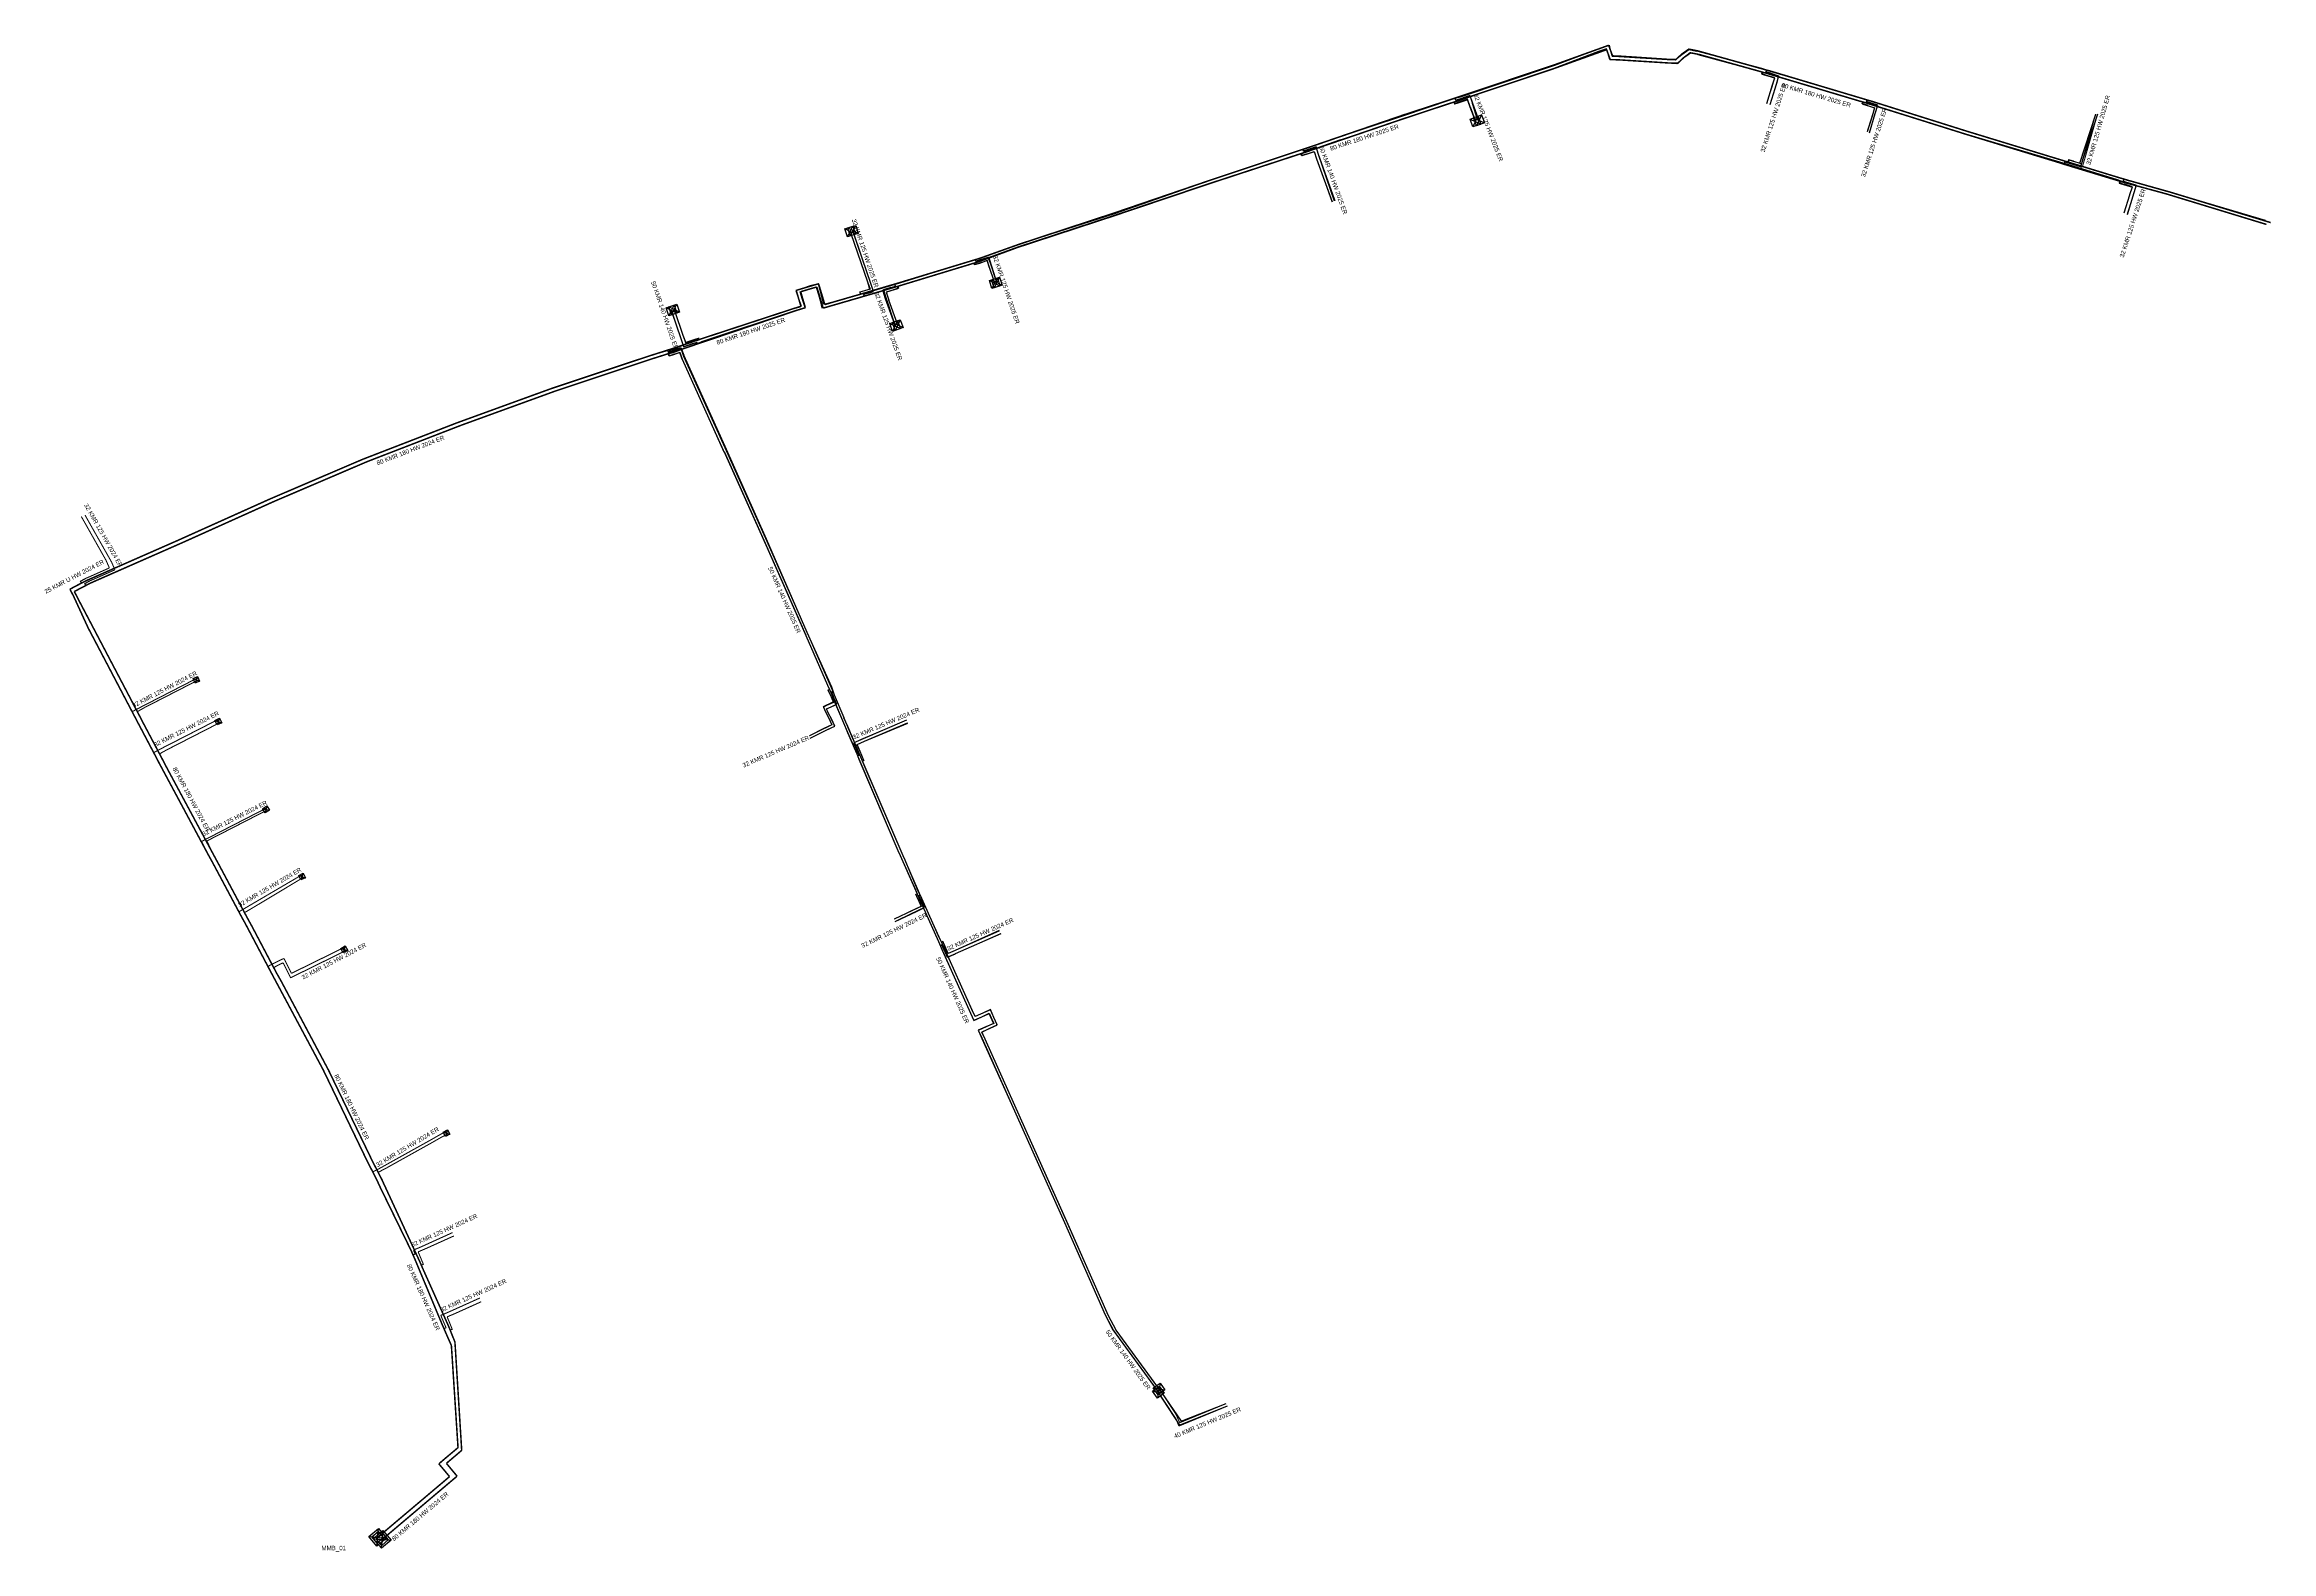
# Model space of a CAD drawing. Header units: metres. Extents: x 585854 to 590015, y 5316219 to 5318761.
# Drawn here: x 589749.8 to 590014.8, y 5316449.3 to 5316628.7 of the extents above; entities that cross this region are included whole.
import ezdxf
from ezdxf.enums import TextEntityAlignment as Align

# ---------------------------------------------------------------- set-up
doc = ezdxf.new("R2010")
doc.units = ezdxf.units.M
doc.header["$MEASUREMENT"] = 0
doc.layers.get('0').update_dxf_attribs({"color": 250, "linetype": 'CONTINUOUS'})
doc.styles.add('ARIAL NARROW', font='ARIAL.TTF', dxfattribs={"height": 3.3})
doc.styles.add('LIBERATION SANS', font='ARIAL.TTF', dxfattribs={"height": 3.3})

# ---------------------------------------------------------------- blocks, each defined once
blk = doc.blocks.new('FWM_SCHACHTUNBEKANNT')
at = {"color": 0}
for p, q in [((-0.5, -0.5), (0.5, 0.5)), ((-0.5, 0.5), (0.5, -0.5))]:
    blk.add_line(p, q, dxfattribs=at)
blk.add_lwpolyline([(-0.5, 0.5), (0.5, 0.5), (0.5, -0.5), (-0.5, -0.5)], close=True, dxfattribs=at)
blk = doc.blocks.new('FEW_GEBEINF-WOHN')
at = {"color": 0}
for p, q in [((-0.5, -0.5), (0.5, 0.5)), ((-0.5, 0.5), (0.5, -0.5))]:
    blk.add_line(p, q, dxfattribs=at)
blk.add_lwpolyline([(-0.5, 0.5), (0.5, 0.5), (0.5, -0.5), (-0.5, -0.5)], close=True, dxfattribs=at)
blk = doc.blocks.new('ECON_ABSPERRVENTIL')
at = {"color": 0}
for p, q in [((-0.5, -0.5), (0.5, 0.5)), ((-0.5, 0.5), (0.5, -0.5))]:
    blk.add_line(p, q, dxfattribs=at)
blk.add_lwpolyline([(-0.5, 0.5), (0.5, 0.5), (0.5, -0.5), (-0.5, -0.5)], close=True, dxfattribs=at)

msp = doc.modelspace()

# ---------------------------------------------------------------- linework, layer by layer
at = {"layer": 'Fernwärme.Fernwärmeleitungen in Betrieb.Heizwasserleitung Rücklauf', "color": 254, "true_color": 0xccccff}
for points, const_width in [([(589917.63, 5316622.29), (589918.15, 5316622.46), (589929.53, 5316626.27), (589934.98, 5316628.23), (589935.91, 5316628.57)], 0.18), ([(589935.91, 5316628.57), (589936.1, 5316628.05), (589936.38, 5316627.31), (589937.36, 5316627.27), (589942.92, 5316626.9), (589943.92, 5316626.88), (589944.65, 5316627.55), (589945.45, 5316628.11), (589946.46, 5316627.92), (589954.14, 5316625.78), (589954.67, 5316625.63)], 0.18), ([(589954.67, 5316625.63), (589954.61, 5316625.38), (589955.18, 5316625.21), (589956.14, 5316624.93)], 0.125), ([(589954.67, 5316625.63), (589955.2, 5316625.49), (589966.12, 5316622.23), (589966.65, 5316622.07)], 0.18), ([(589899.57, 5316616.2), (589900.09, 5316616.37), (589911.44, 5316620.26), (589917.11, 5316622.11), (589917.63, 5316622.29)], 0.18), ([(589917.63, 5316622.29), (589917.71, 5316622.04), (589918.28, 5316622.22), (589918.47, 5316622.28), (589919.42, 5316622.61)], 0.125), ([(589919.42, 5316622.61), (589919.75, 5316621.67), (589920.4, 5316619.87), (589920.48, 5316619.64)], 0.125), ([(589956.14, 5316624.93), (589955.86, 5316623.97), (589955.11, 5316621.5)], 0.125), ([(589966.65, 5316622.07), (589966.58, 5316621.82), (589967.15, 5316621.64), (589967.92, 5316621.41)], 0.125), ([(589966.65, 5316622.07), (589967.18, 5316621.92), (589978.59, 5316618.33), (589990.03, 5316614.84), (589990.56, 5316614.68)], 0.18), ([(589967.92, 5316621.41), (589967.64, 5316620.45), (589966.94, 5316618.16)], 0.125), ([(589992.17, 5316614.48), (589992.45, 5316615.42), (589993.88, 5316620.38)], 0.125), ([(589860.58, 5316603.07), (589861.11, 5316603.23), (589865.73, 5316604.88), (589877.13, 5316608.63), (589888.49, 5316612.51), (589899.04, 5316616.03), (589899.57, 5316616.2)], 0.18), ([(589899.57, 5316616.2), (589899.65, 5316615.95), (589900.22, 5316616.13), (589901.1, 5316616.41)], 0.14), ([(589901.1, 5316616.41), (589901.42, 5316615.47), (589903.36, 5316610.05)], 0.14), ([(589990.56, 5316614.68), (589991.09, 5316614.52), (589996.74, 5316612.79), (589997.27, 5316612.64)], 0.18), ([(589990.56, 5316614.68), (589990.64, 5316614.93), (589991.21, 5316614.76), (589992.17, 5316614.48)], 0.125), ([(589997.27, 5316612.64), (589997.2, 5316612.38), (589997.77, 5316612.21), (589998.71, 5316611.93)], 0.125), ([(589997.27, 5316612.64), (589997.8, 5316612.48), (590002.72, 5316611.1), (590014.17, 5316607.63), (590014.7, 5316607.47)], 0.18), ([(589998.71, 5316611.93), (589998.43, 5316610.97), (589997.63, 5316608.51)], 0.125), ([(589847.95, 5316599.53), (589847.69, 5316600.49), (589845.73, 5316606.17), (589845.65, 5316606.41)], 0.125), ([(589850.96, 5316600.15), (589851.49, 5316600.31), (589860.06, 5316602.91), (589860.58, 5316603.07)], 0.18), ([(589860.58, 5316603.07), (589860.63, 5316602.9), (589861.21, 5316603.08), (589862.16, 5316603.37)], 0.125), ([(589862.16, 5316603.37), (589862.46, 5316602.42), (589863.04, 5316600.57), (589863.11, 5316600.34)], 0.125), ([(589839.23, 5316599.4), (589840.19, 5316599.69), (589840.93, 5316599.91), (589841.89, 5316600.19)], 0.18), ([(589839.79, 5316597.49), (589839.51, 5316598.45), (589839.23, 5316599.4)], 0.18), ([(589841.89, 5316600.19), (589842.18, 5316599.24), (589842.35, 5316598.66), (589842.64, 5316597.71)], 0.18), ([(589842.64, 5316597.71), (589843.6, 5316598), (589846.33, 5316598.79), (589846.86, 5316598.94)], 0.18), ([(589846.86, 5316598.94), (589846.79, 5316599.2), (589847.36, 5316599.37), (589847.95, 5316599.53)], 0.125), ([(589846.86, 5316598.94), (589847.38, 5316599.1), (589850.43, 5316600), (589850.96, 5316600.15)], 0.18), ([(589850.96, 5316600.15), (589851.04, 5316599.89), (589850.46, 5316599.72), (589849.51, 5316599.44)], 0.125), ([(589849.51, 5316599.44), (589849.79, 5316598.48), (589850.91, 5316595.4), (589850.99, 5316595.16)], 0.125), ([(589827.67, 5316593.54), (589827.62, 5316593.71), (589826.99, 5316593.51), (589826.05, 5316593.2), (589825.73, 5316594.14), (589824.8, 5316596.9), (589824.72, 5316597.14)], 0.14), ([(589827.67, 5316593.54), (589828.19, 5316593.72), (589838.83, 5316597.21), (589839.79, 5316597.49)], 0.18), ([(589823.92, 5316592.29), (589824.44, 5316592.45), (589827.15, 5316593.37), (589827.67, 5316593.54)], 0.18), ([(589752.8, 5316563.84), (589753.68, 5316564.31), (589754.17, 5316564.56), (589754.66, 5316564.82), (589765.64, 5316569.65), (589776.59, 5316574.57), (589787.62, 5316579.29), (589798.81, 5316583.62), (589810.09, 5316587.72), (589821.47, 5316591.51), (589823.39, 5316592.12), (589823.92, 5316592.29)], 0.18), ([(589823.92, 5316592.29), (589824.01, 5316592.03), (589824.57, 5316592.21), (589825.51, 5316592.5)], 0.14), ([(589825.51, 5316592.5), (589825.82, 5316591.55), (589830.77, 5316580.62), (589835.68, 5316569.67), (589840.52, 5316558.69), (589843.39, 5316552.14), (589843.6, 5316551.63)], 0.14), ([(589757.49, 5316566.37), (589757.09, 5316567.28), (589754.15, 5316572.49)], 0.125), ([(589754.6, 5316565.09), (589754.62, 5316565.1), (589755.67, 5316565.56), (589757.49, 5316566.37)], 0.125), ([(589760.78, 5316548.15), (589760.53, 5316548.63), (589754.95, 5316559.26), (589753.25, 5316562.96), (589752.8, 5316563.84)], 0.18), ([(589760.19, 5316549.26), (589761.08, 5316549.73), (589767.79, 5316553.18), (589767.84, 5316553.06)], 0.125), ([(589843.6, 5316551.63), (589843.43, 5316551.55), (589843.64, 5316551.07), (589844.06, 5316550.16)], 0.125), ([(589843.6, 5316551.63), (589843.82, 5316551.12), (589844.98, 5316548.39), (589845.38, 5316547.37), (589846.53, 5316544.73), (589846.9, 5316543.88), (589847.12, 5316543.38)], 0.14), ([(589760.78, 5316548.15), (589760.53, 5316548.62), (589760.19, 5316549.26)], 0.125), ([(589763.43, 5316543.11), (589763.18, 5316543.6), (589761.04, 5316547.66), (589760.78, 5316548.15)], 0.18), ([(589762.76, 5316544.39), (589763.64, 5316544.86), (589770.36, 5316548.3), (589770.46, 5316548.09)], 0.125), ([(589844.06, 5316550.16), (589843.16, 5316549.73), (589842.83, 5316549.58)], 0.125), ([(589842.83, 5316549.58), (589843, 5316549.21), (589843.41, 5316548.34), (589843.8, 5316547.52)], 0.125), ([(589843.8, 5316547.52), (589842.9, 5316547.09), (589840.9, 5316546.11)], 0.125), ([(589846.44, 5316545.33), (589847.35, 5316545.75), (589852.49, 5316547.94)], 0.125), ([(589763.43, 5316543.11), (589763.18, 5316543.59), (589762.76, 5316544.39)], 0.125), ([(589769.63, 5316531.57), (589769.36, 5316532.05), (589763.69, 5316542.63), (589763.43, 5316543.11)], 0.18), ([(589847.12, 5316543.38), (589847.29, 5316543.46), (589847.08, 5316543.94), (589846.81, 5316544.53), (589846.44, 5316545.33)], 0.125), ([(589847.12, 5316543.38), (589847.34, 5316542.88), (589852.07, 5316531.85), (589853.77, 5316527.93), (589853.99, 5316527.42)], 0.14), ([(589768.46, 5316533.82), (589769.35, 5316534.28), (589776.06, 5316537.73), (589776.13, 5316537.63)], 0.125), ([(589769.63, 5316531.57), (589769.37, 5316532.05), (589768.46, 5316533.82)], 0.125), ([(589773.52, 5316524.31), (589773.25, 5316524.79), (589769.89, 5316531.09), (589769.63, 5316531.57)], 0.18), ([(589772.88, 5316525.43), (589773.74, 5316525.94), (589780.34, 5316529.81), (589780.43, 5316529.64)], 0.125), ([(589853.99, 5316527.42), (589853.81, 5316527.35), (589854.03, 5316526.86), (589854.46, 5316525.96)], 0.125), ([(589853.99, 5316527.42), (589854.21, 5316526.92), (589856.29, 5316522.32), (589856.52, 5316521.82)], 0.14), ([(589773.52, 5316524.31), (589773.26, 5316524.78), (589772.88, 5316525.43)], 0.125), ([(589789.52, 5316493.1), (589789.29, 5316493.6), (589788.14, 5316495.84), (589782.93, 5316506.65), (589776.75, 5316518.2), (589773.78, 5316523.83), (589773.52, 5316524.31)], 0.18), ([(589854.46, 5316525.96), (589853.55, 5316525.53), (589850.99, 5316524.29)], 0.125), ([(589856.52, 5316521.82), (589856.7, 5316521.9), (589856.91, 5316521.41), (589857.3, 5316520.49)], 0.125), ([(589856.52, 5316521.82), (589856.74, 5316521.32), (589860.1, 5316513.9), (589860.51, 5316512.99)], 0.14), ([(589857.3, 5316520.49), (589858.22, 5316520.88), (589863.42, 5316523.18)], 0.125), ([(589776.36, 5316518.95), (589777.25, 5316519.41), (589778.26, 5316519.9)], 0.125), ([(589777.02, 5316517.72), (589776.75, 5316518.19), (589776.36, 5316518.95)], 0.125), ([(589778.26, 5316519.9), (589778.71, 5316519.01), (589779.16, 5316518.12)], 0.125), ([(589779.16, 5316518.12), (589780.05, 5316518.56), (589785.34, 5316521.16), (589785.45, 5316520.97)], 0.125), ([(589860.51, 5316512.99), (589861.42, 5316513.39), (589862.32, 5316513.78)], 0.14), ([(589862.32, 5316513.78), (589862.74, 5316512.87), (589863.13, 5316511.96)], 0.14), ([(589863.13, 5316511.96), (589862.23, 5316511.55), (589861.33, 5316511.14)], 0.14), ([(589861.33, 5316511.14), (589861.73, 5316510.23), (589866.64, 5316499.28), (589871.55, 5316488.33), (589876.39, 5316477.34), (589877.3, 5316475.64), (589882.26, 5316468.87), (589882.41, 5316468.67), (589882.55, 5316468.47), (589882.56, 5316468.45)], 0.14), ([(589788.83, 5316494.48), (589789.72, 5316494.95), (589795.76, 5316498.31), (589796.63, 5316498.81)], 0.125), ([(589796.63, 5316498.81), (589797.51, 5316499.29), (589797.6, 5316499.11)], 0.125), ([(589789.52, 5316493.1), (589789.3, 5316493.59), (589788.83, 5316494.48)], 0.125), ([(589793.63, 5316484.6), (589793.41, 5316485.11), (589789.75, 5316492.6), (589789.52, 5316493.1), (589789.52, 5316493.1)], 0.18), ([(589793.68, 5316485.19), (589794.6, 5316485.58), (589798.33, 5316487.27)], 0.125), ([(589797.31, 5316475.84), (589797.09, 5316476.34), (589793.85, 5316484.1), (589793.63, 5316484.6)], 0.18), ([(589793.63, 5316484.6), (589793.87, 5316484.71), (589793.79, 5316484.91), (589793.68, 5316485.19)], 0.125), ([(589796.93, 5316477.42), (589797.86, 5316477.81), (589801.59, 5316479.49)], 0.125), ([(589797.31, 5316475.84), (589797.55, 5316475.95), (589797.32, 5316476.5), (589796.93, 5316477.42)], 0.125), ([(589796.7, 5316459.75), (589797.46, 5316460.4), (589798.94, 5316461.64), (589798.98, 5316461.71), (589798.97, 5316461.84), (589798.2, 5316473.72), (589798.19, 5316473.81), (589798.16, 5316473.9), (589797.53, 5316475.33), (589797.31, 5316475.84)], 0.18), ([(589882.56, 5316468.45), (589882.58, 5316468.43), (589884.46, 5316465.57), (589884.86, 5316464.64)], 0.125), ([(589884.86, 5316464.64), (589885.78, 5316465.02), (589890.39, 5316466.92)], 0.125), ([(589789.42, 5316451), (589789.61, 5316451.16), (589797.21, 5316457.58), (589797.97, 5316458.23)], 0.18), ([(589797.97, 5316458.23), (589797.34, 5316458.99), (589796.7, 5316459.75)], 0.18)]:
    msp.add_lwpolyline(points, dxfattribs=dict(at, const_width=const_width))
msp.add_lwpolyline([(589754.17, 5316564.56), (589754.06, 5316564.81), (589754.58, 5316565.08), (589754.6, 5316565.09)], dxfattribs=at)
at = {"layer": 'Fernwärme.Fernwärmeleitungen in Betrieb.Heizwasserleitung Vorlauf', "color": 254, "true_color": 0xffcccc}
for points, const_width in [([(589917.49, 5316621.81), (589918.02, 5316621.99), (589929.4, 5316625.8), (589934.73, 5316627.71), (589935.67, 5316628.05)], 0.18), ([(589935.67, 5316628.05), (589935.83, 5316627.62), (589936.1, 5316626.87), (589937.09, 5316626.84), (589943.13, 5316626.46), (589944.13, 5316626.43), (589944.86, 5316627.11), (589945.68, 5316627.67), (589946.67, 5316627.48), (589953.74, 5316625.51), (589954.27, 5316625.36)], 0.18), ([(589954.27, 5316625.36), (589954.2, 5316625.1), (589954.77, 5316624.94), (589955.67, 5316624.67)], 0.125), ([(589954.27, 5316625.36), (589954.8, 5316625.21), (589965.71, 5316621.95), (589966.24, 5316621.8)], 0.18), ([(589955.67, 5316624.67), (589955.39, 5316623.71), (589954.72, 5316621.63)], 0.125), ([(589899.35, 5316615.69), (589899.87, 5316615.86), (589911.23, 5316619.74), (589916.97, 5316621.64), (589917.49, 5316621.81)], 0.18), ([(589917.49, 5316621.81), (589917.58, 5316621.57), (589918.15, 5316621.75), (589919.09, 5316622.07)], 0.125), ([(589919.09, 5316622.07), (589919.43, 5316621.13), (589919.97, 5316619.72), (589920.06, 5316619.49)], 0.125), ([(589966.24, 5316621.8), (589966.17, 5316621.54), (589966.74, 5316621.37), (589967.56, 5316621.13)], 0.125), ([(589966.24, 5316621.8), (589966.77, 5316621.64), (589978.18, 5316618.06), (589989.63, 5316614.57), (589990.15, 5316614.4)], 0.18), ([(589967.56, 5316621.13), (589967.27, 5316620.17), (589966.67, 5316618.28)], 0.125), ([(589992.27, 5316614.05), (589992.55, 5316614.99), (589994.09, 5316620.37)], 0.125), ([(589860.51, 5316602.68), (589861.03, 5316602.84), (589865.56, 5316604.51), (589876.96, 5316608.25), (589888.33, 5316612.08), (589898.82, 5316615.52), (589899.35, 5316615.69)], 0.18), ([(589899.35, 5316615.69), (589899.43, 5316615.44), (589900, 5316615.62), (589900.88, 5316615.9)], 0.14), ([(589900.88, 5316615.9), (589901.2, 5316614.96), (589903, 5316609.94)], 0.14), ([(589990.15, 5316614.4), (589990.68, 5316614.24), (589996.23, 5316612.55), (589996.76, 5316612.39)], 0.18), ([(589990.15, 5316614.4), (589990.23, 5316614.67), (589990.81, 5316614.49), (589991.31, 5316614.34), (589992.27, 5316614.05)], 0.125), ([(589996.76, 5316612.39), (589996.69, 5316612.13), (589997.26, 5316611.96), (589998.2, 5316611.68)], 0.125), ([(589996.76, 5316612.39), (589997.29, 5316612.24), (590002.23, 5316610.9), (590013.67, 5316607.41), (590014.2, 5316607.25)], 0.18), ([(589998.2, 5316611.68), (589997.92, 5316610.72), (589997.25, 5316608.65)], 0.125), ([(589848.37, 5316599.31), (589848.09, 5316600.26), (589846.06, 5316606.27), (589845.98, 5316606.5)], 0.125), ([(589851.24, 5316599.86), (589851.76, 5316600.02), (589859.98, 5316602.52), (589860.51, 5316602.68)], 0.18), ([(589860.51, 5316602.68), (589860.56, 5316602.51), (589861.13, 5316602.69), (589861.98, 5316602.95)], 0.125), ([(589861.98, 5316602.95), (589862.27, 5316601.99), (589862.78, 5316600.5), (589862.85, 5316600.26)], 0.125), ([(589839.76, 5316599.24), (589840.72, 5316599.53), (589841.68, 5316599.81)], 0.18), ([(589840.32, 5316597.34), (589840.04, 5316598.29), (589839.76, 5316599.24)], 0.18), ([(589841.68, 5316599.81), (589841.97, 5316598.86), (589842.15, 5316598.24), (589842.44, 5316597.29)], 0.18), ([(589842.44, 5316597.29), (589843.4, 5316597.57), (589846.81, 5316598.56), (589847.34, 5316598.72)], 0.18), ([(589847.34, 5316598.72), (589847.27, 5316598.98), (589847.84, 5316599.15), (589848.37, 5316599.31)], 0.125), ([(589847.34, 5316598.72), (589847.87, 5316598.87), (589850.71, 5316599.71), (589851.24, 5316599.86)], 0.18), ([(589851.24, 5316599.86), (589851.31, 5316599.6), (589850.74, 5316599.43), (589849.98, 5316599.2)], 0.125), ([(589849.98, 5316599.2), (589850.26, 5316598.24), (589851.23, 5316595.51), (589851.31, 5316595.27)], 0.125), ([(589827.47, 5316593.03), (589827.41, 5316593.2), (589826.79, 5316592.99), (589825.85, 5316592.68), (589825.53, 5316593.62), (589824.47, 5316596.78), (589824.39, 5316597.02)], 0.14), ([(589827.47, 5316593.03), (589827.99, 5316593.2), (589839.36, 5316597.05), (589840.32, 5316597.34)], 0.18), ([(589754.69, 5316564.28), (589755.18, 5316564.54), (589766.16, 5316569.37), (589777.1, 5316574.29), (589788.14, 5316579.01), (589799.33, 5316583.34), (589810.61, 5316587.44), (589821.99, 5316591.23), (589823.54, 5316591.72), (589824.06, 5316591.89)], 0.18), ([(589824.06, 5316591.89), (589824.59, 5316592.05), (589826.95, 5316592.85), (589827.47, 5316593.03)], 0.18), ([(589824.06, 5316591.89), (589824.14, 5316591.62), (589824.72, 5316591.81), (589825.41, 5316592.02)], 0.14), ([(589825.41, 5316592.02), (589825.72, 5316591.08), (589830.67, 5316580.14), (589835.58, 5316569.19), (589840.43, 5316558.21), (589842.97, 5316552.42), (589843.2, 5316551.92)], 0.14), ([(589758.15, 5316566.15), (589757.75, 5316567.07), (589754.59, 5316572.66)], 0.125), ([(589753.32, 5316563.56), (589754.2, 5316564.03), (589754.69, 5316564.28)], 0.18), ([(589755.12, 5316564.81), (589755.14, 5316564.82), (589756.33, 5316565.34), (589758.15, 5316566.15)], 0.125), ([(589761.42, 5316548.1), (589761.17, 5316548.59), (589755.59, 5316559.22), (589753.77, 5316562.68), (589753.32, 5316563.56)], 0.18), ([(589760.8, 5316549.26), (589761.67, 5316549.75), (589767.91, 5316552.95), (589767.84, 5316553.06)], 0.125), ([(589843.2, 5316551.92), (589843.03, 5316551.84), (589843.25, 5316551.35), (589843.67, 5316550.45)], 0.125), ([(589843.2, 5316551.92), (589843.42, 5316551.42), (589843.94, 5316550.17), (589844.87, 5316547.95), (589845.27, 5316546.93), (589846.3, 5316544.56), (589846.53, 5316544.05)], 0.14), ([(589761.42, 5316548.1), (589761.17, 5316548.58), (589760.8, 5316549.26)], 0.125), ([(589764.07, 5316543.07), (589763.82, 5316543.56), (589761.68, 5316547.61), (589761.42, 5316548.1)], 0.18), ([(589843.67, 5316550.45), (589842.77, 5316550.02), (589842.44, 5316549.87)], 0.125), ([(589842.44, 5316549.87), (589842.61, 5316549.5), (589843.27, 5316548.12), (589843.47, 5316547.69)], 0.125), ([(589846.06, 5316545.55), (589846.97, 5316545.97), (589852.35, 5316548.26)], 0.125), ([(589763.45, 5316544.24), (589764.32, 5316544.72), (589770.56, 5316547.92), (589770.46, 5316548.09)], 0.125), ([(589843.47, 5316547.69), (589842.57, 5316547.26), (589840.78, 5316546.39)], 0.125), ([(589846.53, 5316544.05), (589846.7, 5316544.13), (589846.48, 5316544.62), (589846.06, 5316545.55)], 0.125), ([(589764.07, 5316543.07), (589763.82, 5316543.55), (589763.45, 5316544.24)], 0.125), ([(589770.27, 5316531.53), (589770.01, 5316532.01), (589764.33, 5316542.58), (589764.07, 5316543.07)], 0.18), ([(589846.53, 5316544.05), (589846.75, 5316543.55), (589851.44, 5316532.51), (589853.4, 5316528.08), (589853.63, 5316527.58)], 0.14), ([(589769.09, 5316533.88), (589769.98, 5316534.33), (589776.18, 5316537.51), (589776.13, 5316537.63)], 0.125), ([(589770.27, 5316531.53), (589770.01, 5316532), (589769.53, 5316532.98), (589769.09, 5316533.88)], 0.125), ([(589774.16, 5316524.26), (589773.89, 5316524.75), (589770.53, 5316531.05), (589770.27, 5316531.53)], 0.18), ([(589773.55, 5316525.33), (589774.41, 5316525.84), (589775.82, 5316526.68), (589780.53, 5316529.51), (589780.43, 5316529.64)], 0.125), ([(589853.63, 5316527.58), (589853.45, 5316527.51), (589853.67, 5316527.02), (589854.09, 5316526.11)], 0.125), ([(589853.63, 5316527.58), (589853.85, 5316527.08), (589856.19, 5316521.88), (589856.4, 5316521.39)], 0.14), ([(589774.16, 5316524.26), (589773.9, 5316524.74), (589773.55, 5316525.33)], 0.125), ([(589777.66, 5316517.68), (589777.39, 5316518.15), (589774.42, 5316523.79), (589774.16, 5316524.26)], 0.18), ([(589854.09, 5316526.11), (589853.19, 5316525.69), (589850.88, 5316524.57)], 0.125), ([(589857.19, 5316520.04), (589858.11, 5316520.43), (589863.6, 5316522.87)], 0.125), ([(589777.05, 5316518.82), (589777.78, 5316519.19), (589778.17, 5316519.38)], 0.125), ([(589778.17, 5316519.38), (589778.62, 5316518.49), (589779.06, 5316517.59)], 0.125), ([(589779.06, 5316517.59), (589779.96, 5316518.04), (589785.55, 5316520.79), (589785.45, 5316520.97)], 0.125), ([(589856.4, 5316521.39), (589856.63, 5316520.87), (589859.96, 5316513.44), (589860.37, 5316512.53)], 0.14), ([(589856.4, 5316521.39), (589856.57, 5316521.46), (589856.79, 5316520.96), (589857.19, 5316520.04)], 0.125), ([(589777.66, 5316517.68), (589777.39, 5316518.15), (589777.05, 5316518.82)], 0.125), ([(589790.16, 5316493.05), (589789.93, 5316493.56), (589788.78, 5316495.8), (589783.57, 5316506.6), (589777.93, 5316517.2), (589777.66, 5316517.68)], 0.18), ([(589860.37, 5316512.53), (589861.28, 5316512.92), (589862.18, 5316513.32)], 0.14), ([(589862.7, 5316512.16), (589861.8, 5316511.75), (589860.9, 5316511.34)], 0.14), ([(589860.9, 5316511.34), (589861.29, 5316510.43), (589866.23, 5316499.49), (589871.14, 5316488.54), (589875.97, 5316477.55), (589876.97, 5316475.69), (589882.17, 5316468.48), (589882.32, 5316468.28), (589882.47, 5316468.08), (589882.48, 5316468.06)], 0.14), ([(589862.18, 5316513.32), (589862.43, 5316512.76), (589862.7, 5316512.16)], 0.14), ([(589789.47, 5316494.44), (589790.36, 5316494.9), (589795.94, 5316498.01), (589796.81, 5316498.51)], 0.125), ([(589796.81, 5316498.51), (589797.69, 5316498.99), (589797.6, 5316499.11)], 0.125), ([(589790.16, 5316493.05), (589789.94, 5316493.55), (589789.47, 5316494.44)], 0.125), ([(589794.61, 5316483.4), (589794.39, 5316483.9), (589793.73, 5316485.33), (589790.39, 5316492.56), (589790.16, 5316493.05)], 0.18), ([(589794.24, 5316484.98), (589795.16, 5316485.37), (589798.49, 5316486.87)], 0.125), ([(589794.61, 5316483.4), (589794.86, 5316483.5), (589794.62, 5316484.06), (589794.24, 5316484.98)], 0.125), ([(589798.05, 5316475.66), (589797.84, 5316476.17), (589794.83, 5316482.89), (589794.61, 5316483.4)], 0.18), ([(589797.69, 5316477.24), (589798.61, 5316477.63), (589801.74, 5316479.04)], 0.125), ([(589798.05, 5316475.66), (589798.29, 5316475.76), (589798.07, 5316476.32), (589797.69, 5316477.24)], 0.125), ([(589797.6, 5316459.81), (589798.36, 5316460.45), (589799.37, 5316461.31), (589799.41, 5316461.37), (589799.41, 5316461.51), (589798.66, 5316473.56), (589798.62, 5316474.15), (589798.61, 5316474.26), (589798.58, 5316474.33), (589798.25, 5316475.15), (589798.05, 5316475.66)], 0.18), ([(589882.48, 5316468.06), (589882.49, 5316468.04), (589884.38, 5316465.18), (589884.77, 5316464.25)], 0.125), ([(589884.77, 5316464.25), (589885.7, 5316464.63), (589890.5, 5316466.61)], 0.125), ([(589789.96, 5316450.75), (589790.15, 5316450.91), (589798.11, 5316457.64), (589798.87, 5316458.28)], 0.18), ([(589798.87, 5316458.28), (589798.23, 5316459.05), (589797.6, 5316459.81)], 0.18)]:
    msp.add_lwpolyline(points, dxfattribs=dict(at, const_width=const_width))
msp.add_lwpolyline([(589754.69, 5316564.28), (589754.57, 5316564.53), (589755.09, 5316564.8), (589755.12, 5316564.81)], dxfattribs=at)
at = {"layer": 'Fernwärme.Fernwärmeleitungen in Betrieb.Sonstige Leitung', "color": 254, "true_color": 0xcccccc}
for points in [[(589934.72, 5316627.83), (589929.4, 5316625.8)], [(589929.52, 5316626.22), (589935.03, 5316628.25)], [(589935.82, 5316627.65), (589935.66, 5316628.16), (589934.72, 5316627.83)], [(589935.03, 5316628.25), (589935.96, 5316628.58), (589936.11, 5316628.03)], [(589936.11, 5316628.03), (589936.32, 5316627.28), (589937.14, 5316627.23)], [(589944.61, 5316627.47), (589945.44, 5316628.07), (589946.41, 5316627.87)], [(589946.54, 5316627.47), (589945.63, 5316627.67), (589944.74, 5316626.98)], [(589954.15, 5316625.79), (589946.41, 5316627.87)], [(589929.4, 5316625.8), (589918.04, 5316622.01)], [(589918.17, 5316622.38), (589929.52, 5316626.22)], [(589937.09, 5316626.84), (589936.06, 5316626.88), (589935.82, 5316627.66)], [(589942.91, 5316626.46), (589937.09, 5316626.84)], [(589937.14, 5316627.22), (589942.89, 5316626.89)], [(589942.89, 5316626.89), (589943.83, 5316626.85), (589944.62, 5316627.46)], [(589944.73, 5316626.98), (589944.04, 5316626.38), (589942.92, 5316626.45)], [(589946.54, 5316627.47), (589953.69, 5316625.52)], [(589953.69, 5316625.52), (589953.69, 5316625.52), (589954.79, 5316625.21)], [(589955.3, 5316625.43), (589954.15, 5316625.79)], [(589954.72, 5316624.98), (589954.16, 5316625.16), (589954.23, 5316625.37)], [(589955.21, 5316625.26), (589954.66, 5316625.43), (589954.72, 5316625.61)], [(589954.79, 5316625.21), (589965.71, 5316621.96)], [(589955.21, 5316625.26), (589956.13, 5316624.94), (589955.87, 5316624.03)], [(589967.19, 5316621.91), (589955.3, 5316625.43)], [(589918.17, 5316622.38), (589917.15, 5316622.06)], [(589918.63, 5316622.36), (589919.39, 5316622.6), (589919.71, 5316621.66)], [(589955.43, 5316623.86), (589955.7, 5316624.68), (589954.72, 5316624.98)], [(589954.72, 5316621.63), (589955.43, 5316623.85)], [(589955.87, 5316624.03), (589955.11, 5316621.5)], [(589911.37, 5316620.14), (589903.91, 5316617.68)], [(589903.99, 5316617.3), (589916.97, 5316621.64)], [(589917.14, 5316622.07), (589911.37, 5316620.13)], [(589916.97, 5316621.64), (589918.04, 5316622.01)], [(589918.15, 5316621.84), (589917.59, 5316621.64), (589917.52, 5316621.83)], [(589918.29, 5316622.21), (589917.73, 5316622.03), (589917.66, 5316622.22)], [(589919.44, 5316621.24), (589919.1, 5316622.15), (589918.15, 5316621.84)], [(589918.29, 5316622.21), (589918.63, 5316622.36)], [(589919.44, 5316621.24), (589919.97, 5316619.72)], [(589920.31, 5316619.72), (589919.71, 5316621.66)], [(589965.71, 5316621.95), (589966.73, 5316621.65)], [(589966.7, 5316621.43), (589966.1, 5316621.62), (589966.18, 5316621.81)], [(589967.18, 5316621.7), (589966.59, 5316621.88), (589966.67, 5316622.06)], [(589967.27, 5316620.15), (589966.68, 5316618.27)], [(589966.7, 5316621.42), (589967.56, 5316621.13), (589967.27, 5316620.15)], [(589966.73, 5316621.65), (589978.13, 5316618.09)], [(589966.95, 5316618.15), (589967.64, 5316620.46)], [(589967.64, 5316620.46), (589967.95, 5316621.43), (589967.18, 5316621.7)], [(589967.19, 5316621.91), (589978.59, 5316618.33)], [(589994.09, 5316620.38), (589992.08, 5316614.15), (589990.75, 5316614.57)], [(589991.24, 5316614.77), (589991.98, 5316614.56), (589993.88, 5316620.38)], [(589903.99, 5316617.3), (589899.82, 5316615.85)], [(589900.05, 5316616.38), (589903.91, 5316617.68)], [(589989.62, 5316614.68), (589978.13, 5316618.09)], [(589978.59, 5316618.33), (589990.07, 5316614.83)], [(589898.83, 5316615.52), (589888.29, 5316612.07)], [(589888.49, 5316612.5), (589899.02, 5316616.02)], [(589899.82, 5316615.85), (589898.82, 5316615.53)], [(589899.01, 5316616.02), (589900.05, 5316616.38)], [(589899.9, 5316615.63), (589899.39, 5316615.46), (589899.3, 5316615.67)], [(589900.14, 5316616.18), (589899.6, 5316615.98), (589899.51, 5316616.19)], [(589899.9, 5316615.63), (589900.86, 5316615.93), (589901.16, 5316615.07)], [(589901.39, 5316615.57), (589901.09, 5316616.48), (589900.14, 5316616.18)], [(589901.16, 5316615.07), (589903, 5316609.94)], [(589903.27, 5316610.03), (589901.39, 5316615.56)], [(589990.66, 5316614.34), (589989.62, 5316614.68)], [(589990.07, 5316614.83), (589991.15, 5316614.52)], [(589990.75, 5316614.57), (589990.19, 5316614.74), (589990.12, 5316614.52)], [(589991.24, 5316614.77), (589990.67, 5316614.93), (589990.59, 5316614.7)], [(589991.15, 5316614.52), (589996.75, 5316612.79)], [(589888.29, 5316612.07), (589876.96, 5316608.26)], [(589877.16, 5316608.56), (589888.49, 5316612.5)], [(589996.34, 5316612.6), (589990.66, 5316614.34)], [(589997.33, 5316612.26), (589996.34, 5316612.6)], [(589997.28, 5316612.02), (589996.72, 5316612.2), (589996.8, 5316612.45)], [(589996.75, 5316612.79), (589997.74, 5316612.47)], [(589997.24, 5316612.63), (589997.15, 5316612.4), (589997.76, 5316612.19)], [(589997.94, 5316610.8), (589998.24, 5316611.74), (589997.29, 5316612.03)], [(589997.33, 5316612.26), (590002.23, 5316610.9)], [(590002.71, 5316611.1), (589997.74, 5316612.47)], [(589997.76, 5316612.19), (589998.68, 5316611.92), (589998.42, 5316611.01)], [(589997.27, 5316608.64), (589997.94, 5316610.79)], [(589998.42, 5316611.01), (589997.64, 5316608.4)], [(590002.22, 5316610.91), (590013.67, 5316607.43)], [(590014.09, 5316607.7), (590002.71, 5316611.1)], [(589876.96, 5316608.26), (589865.56, 5316604.53)], [(589865.73, 5316604.89), (589877.16, 5316608.56)], [(589845.73, 5316606.18), (589847.72, 5316600.41)], [(589848.14, 5316600.11), (589846.06, 5316606.27)], [(589865.56, 5316604.53), (589860.9, 5316602.83)], [(589861.06, 5316603.2), (589865.73, 5316604.89)], [(589859.98, 5316602.88), (589851.53, 5316600.28)], [(589851.76, 5316600.02), (589859.98, 5316602.52)], [(589861.06, 5316603.2), (589859.98, 5316602.88)], [(589859.98, 5316602.52), (589860.9, 5316602.83)], [(589861.04, 5316602.62), (589860.46, 5316602.43), (589860.39, 5316602.66)], [(589861.18, 5316603.01), (589860.61, 5316602.83), (589860.53, 5316603.04)], [(589862.24, 5316602.1), (589861.94, 5316602.95), (589861.04, 5316602.62)], [(589862.34, 5316602.65), (589862.09, 5316603.33), (589861.18, 5316603.01)], [(589862.84, 5316600.26), (589862.78, 5316600.5), (589862.24, 5316602.11)], [(589863.1, 5316600.35), (589863.02, 5316600.58), (589862.34, 5316602.65)], [(589840.1, 5316599.67), (589839.2, 5316599.4), (589839.52, 5316598.45)], [(589839.98, 5316598.31), (589839.68, 5316599.24), (589840.71, 5316599.53)], [(589840.9, 5316599.93), (589840.1, 5316599.67)], [(589840.7, 5316599.53), (589841.62, 5316599.8), (589841.87, 5316598.91)], [(589842.08, 5316599.43), (589841.88, 5316600.2), (589840.9, 5316599.93)], [(589841.87, 5316598.9), (589842.06, 5316598.19)], [(589842.29, 5316598.63), (589842.08, 5316599.42)], [(589843.42, 5316597.95), (589842.53, 5316597.73), (589842.29, 5316598.64)], [(589843.3, 5316597.56), (589846.81, 5316598.56)], [(589846.33, 5316598.75), (589843.42, 5316597.95)], [(589847.48, 5316599.07), (589846.33, 5316598.75)], [(589847.36, 5316599.35), (589846.8, 5316599.17), (589846.87, 5316598.9)], [(589846.81, 5316598.56), (589847.85, 5316598.87)], [(589847.83, 5316599.08), (589847.25, 5316598.91), (589847.31, 5316598.71)], [(589847.72, 5316600.41), (589848.01, 5316599.53), (589847.36, 5316599.35)], [(589850.45, 5316599.96), (589847.48, 5316599.07)], [(589847.83, 5316599.08), (589848.42, 5316599.27), (589848.14, 5316600.11)], [(589847.85, 5316598.87), (589850.85, 5316599.79)], [(589850.5, 5316599.73), (589849.62, 5316599.45), (589849.89, 5316598.56)], [(589849.89, 5316598.56), (589850.91, 5316595.41), (589850.98, 5316595.18)], [(589850.83, 5316599.47), (589849.95, 5316599.2), (589850.26, 5316598.23)], [(589851.53, 5316600.28), (589850.46, 5316599.95)], [(589850.5, 5316599.73), (589851.04, 5316599.9), (589850.98, 5316600.11)], [(589851.33, 5316599.91), (589851.41, 5316599.66), (589850.82, 5316599.47)], [(589850.85, 5316599.79), (589851.76, 5316600.02)], [(589825.53, 5316593.62), (589824.46, 5316596.78), (589824.36, 5316597.08)], [(589824.68, 5316597.18), (589824.77, 5316596.9), (589825.74, 5316594.06)], [(589839.31, 5316597.04), (589827.97, 5316593.26)], [(589828.09, 5316593.72), (589838.91, 5316597.24)], [(589839.52, 5316598.45), (589839.8, 5316597.54), (589838.91, 5316597.24)], [(589839.31, 5316597.04), (589840.28, 5316597.35), (589839.98, 5316598.31)], [(589842.06, 5316598.19), (589842.29, 5316597.32), (589843.3, 5316597.56)], [(589851.3, 5316595.26), (589851.23, 5316595.51), (589850.26, 5316598.23)], [(589824.45, 5316592.39), (589827.19, 5316593.41)], [(589826.83, 5316593.03), (589825.85, 5316592.7), (589825.53, 5316593.62)], [(589825.74, 5316594.06), (589826.08, 5316593.14), (589827.07, 5316593.5)], [(589826.92, 5316592.9), (589827.97, 5316593.26)], [(589827.07, 5316593.5), (589827.6, 5316593.69), (589827.65, 5316593.56)], [(589827.19, 5316593.41), (589828.09, 5316593.72)], [(589823.37, 5316592.1), (589824.45, 5316592.39)], [(589824.51, 5316591.98), (589823.54, 5316591.7)], [(589823.95, 5316592.26), (589824, 5316592.12), (589824.53, 5316592.28)], [(589824.63, 5316591.75), (589824.11, 5316591.59), (589824.02, 5316591.84)], [(589824.51, 5316591.98), (589826.92, 5316592.9)], [(589824.53, 5316592.28), (589825.51, 5316592.61), (589825.86, 5316591.7)], [(589825.67, 5316591.21), (589825.38, 5316592.02), (589824.63, 5316591.75)], [(589825.67, 5316591.21), (589830.63, 5316580.19)], [(589830.77, 5316580.84), (589825.86, 5316591.7)], [(589827.44, 5316593.08), (589827.4, 5316593.21), (589826.83, 5316593.03)], [(589830.64, 5316580.21), (589835.53, 5316569.3)], [(589835.7, 5316569.79), (589830.77, 5316580.84)], [(589840.52, 5316558.7), (589835.7, 5316569.79)], [(589835.53, 5316569.3), (589840.38, 5316558.35)], [(589840.37, 5316558.33), (589842.97, 5316552.43)], [(589843.47, 5316552.17), (589840.52, 5316558.7)], [(589843.28, 5316551.3), (589843.67, 5316550.34), (589842.84, 5316549.98)], [(589842.97, 5316552.43), (589843.44, 5316551.38)], [(589843.28, 5316551.3), (589843.03, 5316551.84), (589843.21, 5316551.91)], [(589843.11, 5316549.73), (589844.01, 5316550.13), (589843.64, 5316551.06)], [(589843.63, 5316551.69), (589843.42, 5316551.62), (589843.64, 5316551.06)], [(589843.44, 5316551.38), (589843.91, 5316550.14)], [(589843.79, 5316551.23), (589843.47, 5316552.17)], [(589844.92, 5316548.52), (589843.79, 5316551.23)], [(589842.84, 5316549.98), (589842.46, 5316549.8), (589842.59, 5316549.54)], [(589842.59, 5316549.54), (589843.27, 5316548.12)], [(589843.05, 5316549.13), (589842.83, 5316549.6), (589843.11, 5316549.73)], [(589842.97, 5316547.13), (589843.83, 5316547.53), (589843.45, 5316548.32)], [(589843.45, 5316548.32), (589843.04, 5316549.13)], [(589843.91, 5316550.14), (589844.87, 5316547.95)], [(589845.38, 5316547.48), (589844.91, 5316548.52)], [(589852.35, 5316548.26), (589846.9, 5316545.93)], [(589842.53, 5316547.25), (589840.79, 5316546.38)], [(589840.89, 5316546.11), (589842.97, 5316547.13)], [(589843.27, 5316548.12), (589843.48, 5316547.69), (589842.52, 5316547.25)], [(589844.87, 5316547.95), (589845.28, 5316546.91)], [(589845.28, 5316546.91), (589846.31, 5316544.55)], [(589846.9, 5316543.86), (589845.37, 5316547.49)], [(589846.9, 5316545.93), (589846.08, 5316545.55), (589846.46, 5316544.67)], [(589846.83, 5316544.53), (589846.5, 5316545.37), (589847.36, 5316545.76)], [(589847.36, 5316545.76), (589852.53, 5316547.89)], [(589846.31, 5316544.55), (589846.7, 5316543.6)], [(589846.52, 5316544.02), (589846.71, 5316544.1), (589846.46, 5316544.67)], [(589846.7, 5316543.6), (589851.46, 5316532.48)], [(589847.02, 5316544.03), (589846.84, 5316544.53)], [(589847.3, 5316542.9), (589846.9, 5316543.86)], [(589847.1, 5316543.37), (589847.27, 5316543.45), (589847.02, 5316544.03)], [(589852.08, 5316531.84), (589847.3, 5316542.9)], [(589851.45, 5316532.49), (589853.43, 5316528.06)], [(589853.76, 5316527.92), (589852.09, 5316531.85)], [(589853.7, 5316526.98), (589854.1, 5316526.07), (589853.08, 5316525.59)], [(589853.43, 5316528.06), (589853.88, 5316527.04)], [(589853.7, 5316526.98), (589853.47, 5316527.54), (589853.63, 5316527.6)], [(589854.18, 5316527.04), (589853.76, 5316527.93)], [(589854.09, 5316526.83), (589853.83, 5316527.38), (589853.98, 5316527.46)], [(589853.88, 5316527.04), (589856.17, 5316521.91)], [(589856.29, 5316522.31), (589854.18, 5316527.04)], [(589853.08, 5316525.59), (589850.88, 5316524.57)], [(589850.99, 5316524.31), (589853.53, 5316525.5)], [(589853.53, 5316525.5), (589854.48, 5316525.95), (589854.09, 5316526.83)], [(589856.17, 5316521.91), (589856.61, 5316520.9)], [(589856.75, 5316521.35), (589856.29, 5316522.31)], [(589856.91, 5316521.38), (589856.67, 5316521.92), (589856.51, 5316521.84)], [(589863.4, 5316523.22), (589858.13, 5316520.85)], [(589858.18, 5316520.47), (589863.6, 5316522.87)], [(589856.79, 5316520.97), (589856.54, 5316521.5), (589856.39, 5316521.42)], [(589856.61, 5316520.9), (589859.98, 5316513.38)], [(589860.13, 5316513.83), (589856.75, 5316521.35)], [(589856.79, 5316520.97), (589857.23, 5316520.06), (589858.19, 5316520.46)], [(589858.13, 5316520.84), (589857.33, 5316520.5), (589856.91, 5316521.38)], [(589861.42, 5316513.39), (589860.52, 5316512.99), (589860.13, 5316513.83)], [(589862.74, 5316512.87), (589862.35, 5316513.82), (589861.42, 5316513.39)], [(589859.98, 5316513.38), (589860.37, 5316512.51), (589861.31, 5316512.95)], [(589861.8, 5316511.75), (589860.88, 5316511.37), (589861.3, 5316510.44)], [(589861.7, 5316510.27), (589861.3, 5316511.13), (589862.2, 5316511.55)], [(589861.31, 5316512.95), (589862.21, 5316513.37), (589862.46, 5316512.76)], [(589862.46, 5316512.76), (589862.76, 5316512.15), (589861.8, 5316511.75)], [(589862.2, 5316511.55), (589863.16, 5316511.98), (589862.74, 5316512.87)], [(589861.3, 5316510.44), (589866.21, 5316499.55)], [(589866.61, 5316499.36), (589861.7, 5316510.27)], [(589866.21, 5316499.55), (589871.17, 5316488.46)], [(589871.52, 5316488.39), (589866.61, 5316499.36)], [(589871.17, 5316488.46), (589876, 5316477.5)], [(589876.38, 5316477.35), (589871.52, 5316488.39)], [(589876, 5316477.5), (589876.92, 5316475.69)], [(589877.3, 5316475.64), (589876.38, 5316477.35)], [(589876.92, 5316475.69), (589882.17, 5316468.48)], [(589882.26, 5316468.87), (589877.31, 5316475.64)], [(589882.26, 5316468.87), (589885.04, 5316464.83), (589890.39, 5316466.92)], [(589890.5, 5316466.61), (589884.88, 5316464.35), (589882.17, 5316468.48)]]:
    msp.add_lwpolyline(points, dxfattribs=at)

# ---------------------------------------------------------------- block references
at = {"layer": 'Fernwärme.Anlagen in Betrieb.Schacht', "color": 0, "xscale": 1.5, "yscale": 1.5}
for p, rotation in [((589789.42, 5316451), 40.230364193999996), ((589789.96, 5316450.75), 40.227839154)]:
    msp.add_blockref('FWM_SCHACHTUNBEKANNT', p, dxfattribs=dict(at, rotation=rotation))
at = {"layer": 'Fernwärme.Gebäudeeinführungen in Betrieb.Wohngebäude', "color": 0, "xscale": 0.6, "yscale": 0.6}
for p, rotation in [((589767.84, 5316553.06), -66.78949103100001), ((589770.46, 5316548.09), -63.94541121900001), ((589776.13, 5316537.63), -56.320473339), ((589780.43, 5316529.64), -64.187053128), ((589785.45, 5316520.97), -61.46369410500001), ((589797.6, 5316499.11), -62.14931927100001)]:
    msp.add_blockref('FEW_GEBEINF-WOHN', p, dxfattribs=dict(at, rotation=rotation))
at = {"layer": 'Fernwärme.Schieber in Betrieb.Kugelhahn_ Einmal-', "color": 0}
for p, rotation in [((589920.06, 5316619.49), -69.36993115200002), ((589920.48, 5316619.64), -69.36993117), ((589845.65, 5316606.41), -252.633698478), ((589845.98, 5316606.5), -252.633698451), ((589862.85, 5316600.26), -72.74354109300002), ((589863.11, 5316600.34), -72.633698253), ((589824.39, 5316597.02), -251.509678839), ((589824.72, 5316597.14), -251.42858937), ((589851.31, 5316595.27), -70.521484833), ((589850.99, 5316595.16), -70.521485085), ((589882.32, 5316468.28), -54.141773885999996), ((589882.41, 5316468.67), -54.151068753), ((589789.42, 5316451), 40.230364193999996), ((589789.96, 5316450.75), 40.227839154)]:
    msp.add_blockref('ECON_ABSPERRVENTIL', p, dxfattribs=dict(at, rotation=rotation))

# ---------------------------------------------------------------- texts
at = {"layer": 'Fernwärme.Fernwärmeleitungen in Betrieb - Beschriftungen.Beschriftung AGFW', "color": 242, "true_color": 0xcc0033, "style": 'Arial Narrow'}
for s, rotation, p in [('32 KMR 125 HW 2025 ER ', -68.8815, (589921.24, 5316618.54)), ('80 KMR 180 HW 2025 ER ', -16.6086, (589960.59, 5316622.21)), ('32 KMR 125 HW 2025 ER ', 74.0196, (589994.6, 5316618.47)), ('80 KMR 180 HW 2025 ER ', 18.2619, (589907.06, 5316617.24)), ('50 KMR 140 HW 2025 ER ', -70.3287, (589902.79, 5316612.28)), ('32 KMR 125 HW 2025 ER ', -71.4069, (589863.86, 5316599.26)), ('32 KMR 125 HW 2025 ER ', -70.5123, (589849.83, 5316594.9)), ('80 KMR 180 HW 2025 ER ', 18.6876, (589834.06, 5316594.18)), ('80 KMR 180 HW 2024 ER ', 21.1509, (589793.57, 5316580.02)), ('25 KMR U HW 2024 ER ', 27.5184, (589753.6, 5316565.02)), ('50 KMR 140 HW 2025 ER ', -66.1698, (589837.49, 5316562.29)), ('32 KMR 125 HW 2024 ER ', 27.4401, (589764.35, 5316551.6)), ('32 KMR 125 HW 2024 ER ', 26.6616, (589766.93, 5316546.88)), ('32 KMR 125 HW 2024 ER ', 23.0472, (589850.17, 5316547.52)), ('32 KMR 125 HW 2024 ER ', 23.2353, (589837.06, 5316544.18)), ('32 KMR 125 HW 2024 ER ', 26.6022, (589772.67, 5316536.24)), ('32 KMR 125 HW 2024 ER ', 30.2463, (589776.88, 5316528.06)), ('32 KMR 125 HW 2024 ER ', 23.8851, (589861.39, 5316522.43)), ('32 KMR 125 HW 2024 ER ', 27.5202, (589784.5, 5316519.25)), ('50 KMR 140 HW 2025 ER ', -65.853, (589857.51, 5316515.84)), ('32 KMR 125 HW 2024 ER ', 30.7404, (589793.26, 5316497.15)), ('32 KMR 125 HW 2024 ER ', 24.2658, (589797.6, 5316487.19)), ('32 KMR 125 HW 2024 ER ', 24.2892, (589801.06, 5316479.45)), ('50 KMR 140 HW 2025 ER ', 305.8362, (589878.45, 5316471.81)), ('40 KMR 125 HW 2025 ER ', 22.4307, (589888.42, 5316464.3)), ('80 KMR 180 HW 2024 ER ', 40.2021, (589794.82, 5316453.24))]:
    msp.add_text(s, height=0.525, rotation=rotation, dxfattribs=at).set_placement(p, align=Align.BOTTOM_CENTER)
for s, rotation, p in [('32 KMR 125 HW 2025 ER ', 72.0747, (589955.31, 5316620.12)), ('32 KMR 125 HW 2025 ER ', 72.1008, (589967.27, 5316617.17)), ('32 KMR 125 HW 2025 ER ', 72.0486, (589998.05, 5316607.59)), ('32 KMR 125 HW 2025 ER ', -71.307, (589847.72, 5316603.82)), ('50 KMR 140 HW 2025 ER ', -70.9191, (589823.87, 5316596.41)), ('32 KMR 125 HW 2024 ER ', -60.5772, (589757.07, 5316570.29)), ('80 KMR 180 HW 2024 ER ', -61.7535, (589767.52, 5316538.88)), ('32 KMR 125 HW 2024 ER ', 25.8309, (589850.85, 5316523.52)), ('80 KMR 180 HW 2024 ER ', -64.2357, (589786.61, 5316502.25)), ('80 KMR 180 HW 2024 ER ', -65.9232, (589795.15, 5316479.59))]:
    msp.add_text(s, height=0.525, rotation=rotation, dxfattribs=at).set_placement(p, align=Align.TOP_CENTER)
at = {"layer": 'Fernwärme.Schieber in Betrieb - Beschriftungen', "color": 0, "true_color": 0x000000, "style": 'Liberation Sans'}
msp.add_text('MMB_01', height=0.525, dxfattribs=at).set_placement((589782.73, 5316449.31), align=Align.BOTTOM_LEFT)

doc.saveas('drawing.dxf')
